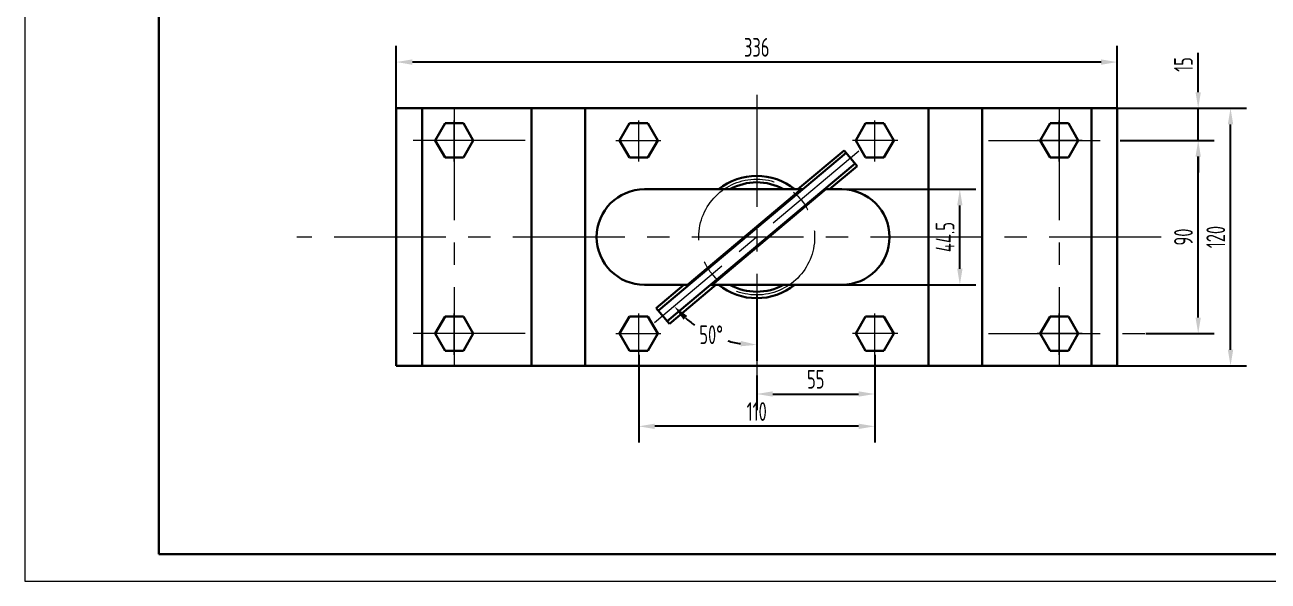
# Model space of a CAD drawing. Header units: millimetres. Extents: x 0 to 1050, y 0 to 742.
# Drawn here: x 0 to 579, y 0 to 259 of the extents above; entities that cross this region are included whole.
import ezdxf

# ---------------------------------------------------------------- set-up
doc = ezdxf.new("R2010")
doc.units = ezdxf.units.MM
doc.header["$LTSCALE"] = 25
doc.linetypes.add('F', pattern=[0.75, 0.5, -0.25])
doc.linetypes.add('G', pattern=[2, 1.25, -0.25, 0.25, -0.25])
doc.layers.get('0').update_dxf_attribs({"lineweight": 30})
doc.layers.get('Defpoints').update_dxf_attribs({"lineweight": 30})
for name, color, linetype, lineweight in [('01', 7, 'Continuous', 30), ('02', 1, 'Continuous', 13), ('04', 2, 'F', 13), ('05', 4, 'G', 13), ('08', 1, 'Continuous', 13)]:
    doc.layers.add(name, color=color, linetype=linetype, lineweight=lineweight)
doc.styles.get("Standard").update_dxf_attribs({"font": 'isocp', "width": 0.707, "bigfont": 'intecad.shx'})
doc.dimstyles.new('INTE', dxfattribs={"dimscale": 2.5, "dimtxt": 3.5, "dimasz": 3, "dimexe": 3, "dimexo": 0, "dimgap": 1, "dimtad": 1, "dimdec": 1, "dimdsep": 46, "dimtxsty": 'Standard', "dimcen": 0, "dimclrd": 1, "dimclre": 1, "dimclrt": 3, "dimaunit": 1, "dimadec": 0, "dimazin": 0, "dimtfac": 1, "dimtdec": 1, "dimtmove": 0, "dimatfit": 0, "dimfxl": 1, "dimarcsym": 0})
doc.dimstyles.new('INTE$2', dxfattribs={"dimscale": 2.5, "dimtxt": 3.5, "dimasz": 3, "dimexe": 3, "dimexo": 0, "dimgap": 1, "dimtad": 1, "dimtih": 1, "dimtoh": 1, "dimdec": 3, "dimdsep": 46, "dimtxsty": 'Standard', "dimcen": 0, "dimclrd": 1, "dimclre": 1, "dimclrt": 3, "dimaunit": 1, "dimadec": 0, "dimazin": 0, "dimtfac": 1, "dimtmove": 0, "dimatfit": 0, "dimfxl": 1, "dimarcsym": 0})

# ---------------------------------------------------------------- blocks, each defined once
blk = doc.blocks.new('*D3')
at = {"layer": '08', "color": 1, "lineweight": -2, "ltscale": 1.666667}
blk.add_line((341.1, 133.08), (341.1, 102.61), dxfattribs=at)
for start, end in [(228.56369, 234.7507), (254.44868, 261.43631)]:
    blk.add_arc((341.1, 160.33), 50.23, start, end, dxfattribs=at)
at = {"layer": '08', "color": 1, "ltscale": 1.666667}
for points in [[(306.97, 121.81), (308.76, 123.55), (302.63, 128.05)], [(333.72, 111.91), (333.53, 109.42), (341.1, 110.11)]]:
    blk.add_solid(points, dxfattribs=at)
at = {"layer": 'Defpoints', "color": 0, "ltscale": 1.666667}
for p in [(388.71, 200.28), (341.1, 187.38), (341.1, 133.08), (293.49, 120.38), (313.51, 118.37)]:
    blk.add_point(p, dxfattribs=at)
at = {"layer": '08', "color": 3, "ltscale": 1.666667, "insert": (319.88, 114.81), "char_height": 8.75, "attachment_point": 5}
blk.add_mtext('50%%d', dxfattribs=at)
blk = doc.blocks.new('*U2')
at = {"layer": '01'}
for p, q in [((0, 8.88), (-8, 4.27)), ((8, 4.27), (0, 8.88)), ((-8, 4.27), (-8, 0)), ((-8, -4.27), (-8, 0)), ((8, 0), (8, 4.27)), ((8, 0), (8, -4.27)), ((0, -8.88), (-8, -4.27)), ((8, -4.27), (0, -8.88))]:
    blk.add_line(p, q, dxfattribs=at)
at = {"layer": '05'}
for p, q in [((0, -10.7), (0, 10.3)), ((-9.86, 0), (9.35, 0))]:
    blk.add_line(p, q, dxfattribs=at)
blk = doc.blocks.new('*D4')
at = {"layer": '08', "color": 1, "lineweight": -2, "ltscale": 1.666667}
for p, q in [((509.1, 220.33), (569.44, 220.33)), ((561.94, 107.83), (561.94, 212.83)), ((509.1, 100.33), (569.44, 100.33))]:
    blk.add_line(p, q, dxfattribs=at)
at = {"layer": '08', "color": 1, "ltscale": 1.666667}
for points in [[(560.69, 212.83), (563.19, 212.83), (561.94, 220.33)], [(560.69, 107.83), (563.19, 107.83), (561.94, 100.33)]]:
    blk.add_solid(points, dxfattribs=at)
at = {"layer": 'Defpoints', "color": 0, "ltscale": 1.666667}
for p in [(509.1, 220.33), (561.94, 220.33), (509.1, 100.33)]:
    blk.add_point(p, dxfattribs=at)
at = {"layer": '08', "color": 3, "ltscale": 1.666667, "insert": (555.06, 160.33), "char_height": 8.75, "attachment_point": 5, "rotation": 90}
blk.add_mtext('120', dxfattribs=at)
blk = doc.blocks.new('*D5')
at = {"layer": '08', "color": 1, "lineweight": -2, "ltscale": 1.666667}
for p, q in [((522.46, 205.33), (554.37, 205.33)), ((546.87, 122.83), (546.87, 197.83)), ((522.46, 115.33), (554.37, 115.33))]:
    blk.add_line(p, q, dxfattribs=at)
at = {"layer": '08', "color": 1, "ltscale": 1.666667}
for points in [[(545.62, 197.83), (548.12, 197.83), (546.87, 205.33)], [(545.62, 122.83), (548.12, 122.83), (546.87, 115.33)]]:
    blk.add_solid(points, dxfattribs=at)
at = {"layer": 'Defpoints', "color": 0, "ltscale": 1.666667}
for p in [(522.46, 205.33), (546.87, 205.33), (522.46, 115.33)]:
    blk.add_point(p, dxfattribs=at)
at = {"layer": '08', "color": 3, "ltscale": 1.666667, "insert": (539.99, 160.33), "char_height": 8.75, "attachment_point": 5, "rotation": 90}
blk.add_mtext('90', dxfattribs=at)
blk = doc.blocks.new('*D6')
at = {"layer": '08', "color": 1, "lineweight": -2, "ltscale": 1.666667}
for p, q in [((546.87, 227.83), (546.87, 246.16)), ((509.1, 220.33), (554.37, 220.33)), ((546.87, 205.33), (546.87, 220.33)), ((510.46, 205.33), (554.37, 205.33)), ((546.87, 197.83), (546.87, 190.33))]:
    blk.add_line(p, q, dxfattribs=at)
at = {"layer": '08', "color": 1, "ltscale": 1.666667}
for points in [[(545.62, 227.83), (548.12, 227.83), (546.87, 220.33)], [(545.62, 197.83), (548.12, 197.83), (546.87, 205.33)]]:
    blk.add_solid(points, dxfattribs=at)
at = {"layer": 'Defpoints', "color": 0, "ltscale": 1.666667}
for p in [(509.1, 220.33), (546.87, 220.33), (510.46, 205.33)]:
    blk.add_point(p, dxfattribs=at)
at = {"layer": '08', "color": 3, "ltscale": 1.666667, "insert": (539.99, 240.74), "char_height": 8.75, "attachment_point": 5, "rotation": 90}
blk.add_mtext('15', dxfattribs=at)
blk = doc.blocks.new('*D7')
at = {"layer": '08', "color": 1, "lineweight": -2, "ltscale": 1.666667}
for p, q in [((173.1, 220.33), (173.1, 249.36)), ((509.1, 220.33), (509.1, 249.36)), ((501.6, 241.86), (180.6, 241.86))]:
    blk.add_line(p, q, dxfattribs=at)
at = {"layer": '08', "color": 1, "ltscale": 1.666667}
for points in [[(180.6, 243.11), (180.6, 240.61), (173.1, 241.86)], [(501.6, 243.11), (501.6, 240.61), (509.1, 241.86)]]:
    blk.add_solid(points, dxfattribs=at)
at = {"layer": 'Defpoints', "color": 0, "ltscale": 1.666667}
for p in [(173.1, 241.86), (173.1, 220.33), (509.1, 220.33)]:
    blk.add_point(p, dxfattribs=at)
at = {"layer": '08', "color": 3, "ltscale": 1.666667, "insert": (341.1, 248.73), "char_height": 8.75, "attachment_point": 5}
blk.add_mtext('336', dxfattribs=at)
blk = doc.blocks.new('*D10')
at = {"layer": '08', "color": 1, "lineweight": -2, "ltscale": 1.666667}
for p, q in [((286.1, 105.47), (286.1, 64.63)), ((396.1, 105.47), (396.1, 64.63)), ((388.6, 72.13), (293.6, 72.13))]:
    blk.add_line(p, q, dxfattribs=at)
at = {"layer": '08', "color": 1, "ltscale": 1.666667}
for points in [[(293.6, 73.38), (293.6, 70.88), (286.1, 72.13)], [(388.6, 73.38), (388.6, 70.88), (396.1, 72.13)]]:
    blk.add_solid(points, dxfattribs=at)
at = {"layer": 'Defpoints', "color": 0, "ltscale": 1.666667}
for p in [(286.1, 105.47), (396.1, 105.47), (286.1, 72.13)]:
    blk.add_point(p, dxfattribs=at)
at = {"layer": '08', "color": 3, "ltscale": 1.666667, "insert": (341.1, 79.01), "char_height": 8.75, "attachment_point": 5}
blk.add_mtext('110', dxfattribs=at)
blk = doc.blocks.new('*D11')
at = {"layer": '08', "color": 1, "lineweight": -2, "ltscale": 1.666667}
for p, q in [((341.1, 95.8), (341.1, 79.69)), ((396.1, 95.53), (396.1, 79.69)), ((348.6, 87.19), (388.6, 87.19))]:
    blk.add_line(p, q, dxfattribs=at)
at = {"layer": '08', "color": 1, "ltscale": 1.666667}
for points in [[(348.6, 88.44), (348.6, 85.94), (341.1, 87.19)], [(388.6, 88.44), (388.6, 85.94), (396.1, 87.19)]]:
    blk.add_solid(points, dxfattribs=at)
at = {"layer": 'Defpoints', "color": 0, "ltscale": 1.666667}
for p in [(341.1, 95.8), (396.1, 95.53), (396.1, 87.19)]:
    blk.add_point(p, dxfattribs=at)
at = {"layer": '08', "color": 3, "ltscale": 1.666667, "insert": (368.6, 94.07), "char_height": 8.75, "attachment_point": 5}
blk.add_mtext('55', dxfattribs=at)
blk = doc.blocks.new('*D15')
at = {"layer": '08', "color": 1, "lineweight": -2, "ltscale": 1.666667}
for p, q in [((380.75, 182.58), (443.28, 182.58)), ((435.78, 145.58), (435.78, 175.08)), ((375.48, 138.08), (443.28, 138.08))]:
    blk.add_line(p, q, dxfattribs=at)
at = {"layer": '08', "color": 1, "ltscale": 1.666667}
for points in [[(434.53, 175.08), (437.03, 175.08), (435.78, 182.58)], [(434.53, 145.58), (437.03, 145.58), (435.78, 138.08)]]:
    blk.add_solid(points, dxfattribs=at)
at = {"layer": 'Defpoints', "color": 0, "ltscale": 1.666667}
for p in [(380.75, 182.58), (435.78, 182.58), (375.48, 138.08)]:
    blk.add_point(p, dxfattribs=at)
at = {"layer": '08', "color": 3, "ltscale": 1.666667, "insert": (428.9, 160.33), "char_height": 8.75, "attachment_point": 5, "rotation": 90}
blk.add_mtext('44.5', dxfattribs=at)
blk = doc.blocks.new('*U31')
at = {"layer": '01'}
for points in [[(25, 292), (25, 5)], [(25, 5), (415, 5)]]:
    blk.add_lwpolyline(points, dxfattribs=at)
at = {"layer": '02'}
for points in [[(0, 297), (0, 0)], [(0, 0), (420, 0)]]:
    blk.add_lwpolyline(points, dxfattribs=at)

msp = doc.modelspace()

# ---------------------------------------------------------------- linework, layer by layer
at = {"ltscale": 1.666667}
for p, q in [((381.8308, 200.7058), (360.2315, 182.5817)), ((387.9373, 193.4283), (381.8308, 200.7058)), ((375.0108, 182.5817), (387.9373, 193.4283)), ((362.6428, 182.5817), (288.7546, 182.5817)), ((380.7546, 182.5817), (372.5995, 182.5817)), ((288.7546, 138.0817), (309.6098, 138.0817)), ((307.1984, 138.0817), (294.272, 127.2351)), ((300.3784, 119.9577), (321.9778, 138.0817)), ((319.5664, 138.0817), (380.7546, 138.0817)), ((294.272, 127.2351), (300.3784, 119.9577))]:
    msp.add_line(p, q, dxfattribs=at)
for centre, start, end in [((288.7546, 160.3317), 90, 270), ((380.7546, 160.3317), 270, 90)]:
    msp.add_arc(centre, 22.25, start, end, dxfattribs=at)
at = {"layer": '01', "color": 7, "linetype": 'Continuous', "ltscale": 1.666667}
for p, q in [((509.1046, 220.3317), (173.1046, 220.3317)), ((261.1046, 220.3317), (261.1046, 100.3317)), ((421.1046, 220.3317), (421.1046, 100.3317)), ((295.2683, 126.0478), (382.8272, 199.5184)), ((299.3821, 121.1451), (386.941, 194.6157)), ((361.865, 182.5817), (308.8319, 138.0817)), ((373.3773, 182.5817), (320.3443, 138.0817)), ((509.1046, 100.3317), (173.1046, 100.3317))]:
    msp.add_line(p, q, dxfattribs=at)
at = {"layer": '01', "ltscale": 1.666667}
for p, q in [((173.1046, 220.3317), (173.1046, 100.3317)), ((185.1046, 220.3317), (185.1046, 100.3317)), ((236.1046, 220.3317), (236.1046, 100.3317)), ((446.1046, 220.3317), (446.1046, 100.3317)), ((497.1046, 220.3317), (497.1046, 100.3317)), ((509.1046, 220.3317), (509.1046, 100.3317))]:
    msp.add_line(p, q, dxfattribs=at)
at = {"layer": '01', "color": 7, "linetype": 'Continuous', "ltscale": 1.666667}
for radius, start, end in [(28.5, 51.3248724, 128.6751276), (25.5, 60.7562169, 119.2437831), (28.5, 231.3248724, 308.6751276), (25.5, 240.7562169, 299.2437831)]:
    msp.add_arc((341.1046, 160.3317), radius, start, end, dxfattribs=at)
at = {"layer": '05', "color": 142, "linetype": 'G', "ltscale": 1.666667}
for p, q in [((341.1046, 226.5247), (341.1046, 95.7978)), ((200.1046, 220.3317), (200.1046, 100.3317)), ((482.1046, 220.3317), (482.1046, 100.3317)), ((233.1046, 205.3317), (171.7537, 205.3317)), ((449.1046, 205.3317), (510.4555, 205.3317)), ((233.1046, 115.3317), (171.7537, 115.3317)), ((449.1046, 115.3317), (522.4555, 115.3317))]:
    msp.add_line(p, q, dxfattribs=at)
at = {"layer": '05', "color": 4, "linetype": 'G', "ltscale": 1.666667}
for p, q in [((388.7143, 200.281), (293.495, 120.3825)), ((529.5636, 160.3317), (126.6839, 160.3317))]:
    msp.add_line(p, q, dxfattribs=at)
at = {"layer": '05', "ltscale": 1.666667}
for p, q in [((233.1046, 115.3317), (197.1046, 115.3317)), ((449.1046, 115.3317), (485.1046, 115.3317))]:
    msp.add_line(p, q, dxfattribs=at)
at = {"layer": '05', "color": 142, "linetype": 'G', "ltscale": 1.666667}
msp.add_circle((341.1046, 160.3317), 27, dxfattribs=at)

# ---------------------------------------------------------------- block references
at = {"layer": '02', "ltscale": 1.666667, "rotation": 90}
for p in [(200.1046, 205.3317), (396.1046, 205.3317), (482.1046, 205.3317), (200.1046, 115.3317), (396.1046, 115.3317), (482.1046, 115.3317)]:
    msp.add_blockref('*U2', p, dxfattribs=at)
at = {"layer": '02', "ltscale": 1.666667, "xscale": -1, "rotation": 270}
for p in [(286.1046, 205.3317), (286.1046, 115.3317)]:
    msp.add_blockref('*U2', p, dxfattribs=at)
at = {"layer": '04', "xscale": 2.5, "yscale": 2.5, "zscale": 2.5}
msp.add_blockref('*U31', (0, 0), dxfattribs=at)

# ---------------------------------------------------------------- dimensions: what is measured, and where the dimension line sits
at = {"layer": '08', "ltscale": 1.666667}
for base, p1, p2, picture, middle in [((173.1046, 241.8579), (509.1046, 220.3317), (173.1046, 220.3317), '*D7', (341.1046, 248.7329)), ((286.1046, 72.1318), (396.1046, 105.4704), (286.1046, 105.4704), '*D10', (341.1046, 79.0068)), ((396.1046, 87.192), (341.1046, 95.7978), (396.1046, 95.5289), '*D11', (368.6046, 94.067))]:
    dim = msp.add_linear_dim(base=base, p1=p1, p2=p2, dimstyle='INTE', dxfattribs=at)
    dim.commit()
    dim.dimension.update_dxf_attribs({"geometry": picture, "text_midpoint": middle})
for base, p1, p2, picture, middle in [((546.8656, 220.3317), (510.4555, 205.3317), (509.1046, 220.3317), '*D6', (539.9906, 240.7437)), ((561.935, 220.3317), (509.1046, 100.3317), (509.1046, 220.3317), '*D4', (555.0592, 160.3317)), ((546.8656, 205.3317), (522.4555, 115.3317), (522.4555, 205.3317), '*D5', (539.9906, 160.3317)), ((435.78, 182.5817), (375.4784, 138.0817), (380.7546, 182.5817), '*D15', (428.905, 160.3317))]:
    dim = msp.add_linear_dim(base=base, p1=p1, p2=p2, angle=90, dimstyle='INTE', dxfattribs=at)
    dim.commit()
    dim.dimension.update_dxf_attribs({"geometry": picture, "text_midpoint": middle})
dim = msp.add_angular_dim_2l(base=(313.5051, 118.3686), line1=((341.1046, 187.3772), (341.1046, 133.0817)), line2=((388.7143, 200.281), (293.495, 120.3825)), text='50%%d', dimstyle='INTE$2', dxfattribs=at)
dim.commit()
dim.dimension.update_dxf_attribs({"geometry": '*D3', "text_midpoint": (319.8783, 114.8116)})

doc.saveas('drawing.dxf')
